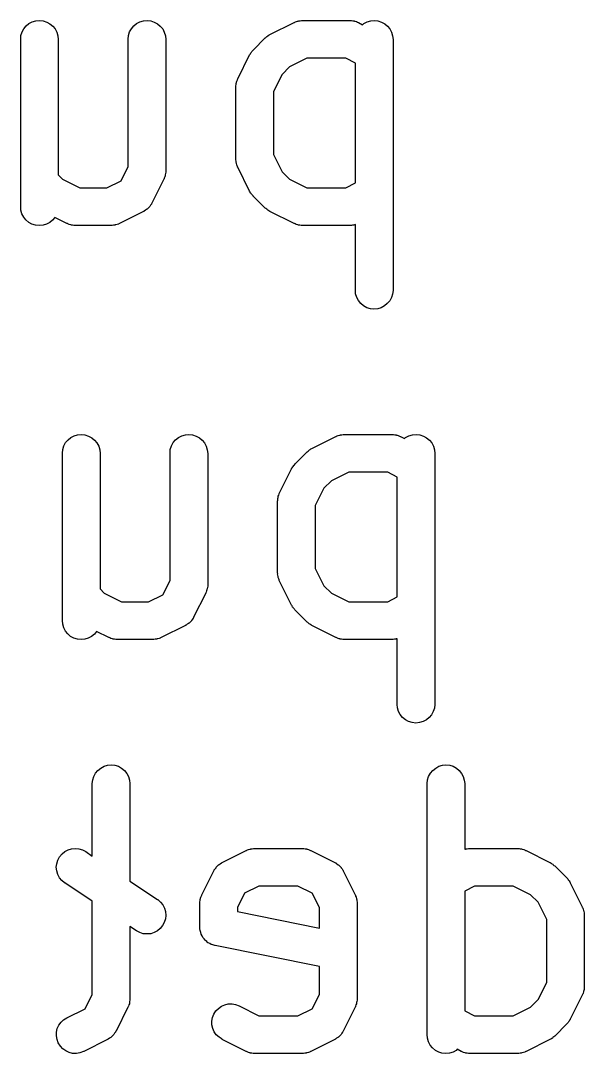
# Model space of a CAD drawing. Extents: x 131.5 to 184.4, y -145.8 to -137.7.
# Drawn here: x 162.725 to 164.97, y -142.167 to -138.051 of the extents above; entities that cross this region are included whole.
import ezdxf

# ---------------------------------------------------------------- set-up
doc = ezdxf.new("R2010")
doc.units = 0
doc.layers.add('BLACK', color=7, linetype='CONTINUOUS')

msp = doc.modelspace()

# ---------------------------------------------------------------- linework, layer by layer
at = {"layer": 'BLACK', "linetype": 'CONTINUOUS'}
for p, q in [((162.731, -138.096), (162.738, -138.083)), ((162.738, -138.083), (162.747, -138.072)), ((162.747, -138.072), (162.758, -138.063)), ((162.758, -138.063), (162.771, -138.056)), ((162.771, -138.056), (162.785, -138.052)), ((162.785, -138.052), (162.8, -138.051)), ((162.8, -138.051), (162.815, -138.052)), ((162.815, -138.052), (162.829, -138.057)), ((162.829, -138.057), (162.841, -138.064)), ((162.841, -138.064), (162.853, -138.073)), ((162.853, -138.073), (162.862, -138.084)), ((162.862, -138.084), (162.869, -138.097)), ((163.159, -138.096), (163.166, -138.083)), ((163.166, -138.083), (163.176, -138.072)), ((163.176, -138.072), (163.187, -138.063)), ((163.187, -138.063), (163.2, -138.056)), ((163.2, -138.056), (163.214, -138.052)), ((163.214, -138.052), (163.229, -138.051)), ((163.229, -138.051), (163.243, -138.052)), ((163.243, -138.052), (163.257, -138.057)), ((163.257, -138.057), (163.27, -138.064)), ((163.27, -138.064), (163.281, -138.073)), ((163.281, -138.073), (163.291, -138.084)), ((163.291, -138.084), (163.297, -138.097)), ((163.718, -138.106), (163.814, -138.059)), ((163.814, -138.059), (163.815, -138.058)), ((163.815, -138.058), (163.817, -138.057)), ((163.817, -138.057), (163.819, -138.056)), ((163.819, -138.056), (163.823, -138.055)), ((163.823, -138.055), (163.828, -138.053)), ((163.828, -138.053), (163.83, -138.053)), ((163.83, -138.053), (163.833, -138.052)), ((163.833, -138.052), (163.838, -138.052)), ((163.838, -138.052), (163.843, -138.051)), ((163.843, -138.051), (163.845, -138.051)), ((163.845, -138.051), (163.847, -138.051)), ((163.847, -138.051), (164.038, -138.051)), ((164.038, -138.051), (164.039, -138.051)), ((164.039, -138.051), (164.041, -138.051)), ((164.041, -138.051), (164.043, -138.051)), ((164.043, -138.051), (164.048, -138.052)), ((164.048, -138.052), (164.053, -138.052)), ((164.053, -138.052), (164.055, -138.053)), ((164.055, -138.053), (164.057, -138.053)), ((164.057, -138.053), (164.062, -138.055)), ((164.062, -138.055), (164.067, -138.057)), ((164.067, -138.057), (164.069, -138.058)), ((164.069, -138.058), (164.071, -138.059)), ((164.071, -138.059), (164.087, -138.067)), ((164.087, -138.067), (164.092, -138.063)), ((164.092, -138.063), (164.105, -138.056)), ((164.105, -138.056), (164.119, -138.052)), ((164.119, -138.052), (164.133, -138.051)), ((164.133, -138.051), (164.148, -138.052)), ((164.148, -138.052), (164.162, -138.057)), ((164.162, -138.057), (164.175, -138.064)), ((164.175, -138.064), (164.186, -138.073)), ((164.186, -138.073), (164.195, -138.084)), ((164.195, -138.084), (164.202, -138.097)), ((162.725, -138.125), (162.726, -138.11)), ((162.725, -138.126), (162.725, -138.125)), ((162.725, -138.792), (162.725, -138.126)), ((162.726, -138.11), (162.731, -138.096)), ((162.869, -138.097), (162.873, -138.111)), ((162.873, -138.111), (162.875, -138.126)), ((162.875, -138.126), (162.875, -138.666)), ((163.153, -138.125), (163.155, -138.11)), ((163.153, -138.126), (163.153, -138.125)), ((163.153, -138.632), (163.153, -138.126)), ((163.155, -138.11), (163.159, -138.096)), ((163.297, -138.097), (163.302, -138.111)), ((163.302, -138.111), (163.303, -138.126)), ((163.303, -138.126), (163.303, -138.65)), ((163.651, -138.168), (163.699, -138.12)), ((163.699, -138.12), (163.7, -138.12)), ((163.7, -138.12), (163.703, -138.117)), ((163.703, -138.117), (163.706, -138.114)), ((163.706, -138.114), (163.709, -138.112)), ((163.709, -138.112), (163.711, -138.11)), ((163.711, -138.11), (163.715, -138.108)), ((163.715, -138.108), (163.718, -138.106)), ((164.202, -138.097), (164.206, -138.111)), ((164.206, -138.111), (164.208, -138.126)), ((164.208, -138.126), (164.208, -139.126)), ((163.644, -138.177), (163.646, -138.174)), ((163.646, -138.174), (163.649, -138.171)), ((163.649, -138.171), (163.651, -138.168)), ((163.59, -138.283), (163.637, -138.187)), ((163.637, -138.187), (163.638, -138.186)), ((163.638, -138.186), (163.64, -138.183)), ((163.64, -138.183), (163.642, -138.179)), ((163.642, -138.179), (163.644, -138.177)), ((163.865, -138.201), (163.796, -138.235)), ((164.02, -138.201), (163.865, -138.201)), ((164.058, -138.22), (164.02, -138.201)), ((163.796, -138.235), (163.766, -138.265)), ((164.058, -138.698), (164.058, -138.22)), ((163.584, -138.296), (163.586, -138.292)), ((163.584, -138.298), (163.584, -138.296)), ((163.586, -138.292), (163.588, -138.287)), ((163.588, -138.287), (163.589, -138.285)), ((163.589, -138.285), (163.59, -138.283)), ((163.766, -138.265), (163.732, -138.334)), ((163.582, -138.311), (163.583, -138.306)), ((163.582, -138.313), (163.582, -138.311)), ((163.582, -138.315), (163.582, -138.313)), ((163.582, -138.316), (163.582, -138.315)), ((163.582, -138.602), (163.582, -138.316)), ((163.583, -138.301), (163.584, -138.298)), ((163.583, -138.306), (163.583, -138.301)), ((163.732, -138.334), (163.732, -138.584)), ((163.732, -138.584), (163.766, -138.653)), ((163.582, -138.604), (163.582, -138.602)), ((163.582, -138.606), (163.582, -138.604)), ((163.583, -138.611), (163.582, -138.606)), ((163.583, -138.616), (163.583, -138.611)), ((163.584, -138.619), (163.583, -138.616)), ((163.584, -138.621), (163.584, -138.619)), ((163.586, -138.626), (163.584, -138.621)), ((163.587, -138.63), (163.586, -138.626)), ((162.875, -138.666), (162.892, -138.683)), ((163.125, -138.689), (163.153, -138.632)), ((163.301, -138.667), (163.3, -138.669)), ((163.302, -138.66), (163.301, -138.665)), ((163.301, -138.665), (163.301, -138.667)), ((163.303, -138.655), (163.302, -138.66)), ((163.303, -138.65), (163.303, -138.651)), ((163.303, -138.651), (163.303, -138.653)), ((163.303, -138.653), (163.303, -138.655)), ((163.588, -138.632), (163.587, -138.63)), ((163.589, -138.635), (163.588, -138.632)), ((163.59, -138.635), (163.589, -138.635)), ((163.637, -138.731), (163.59, -138.635)), ((163.766, -138.653), (163.796, -138.683)), ((162.892, -138.683), (162.96, -138.717)), ((163.068, -138.717), (163.125, -138.689)), ((163.295, -138.683), (163.248, -138.778)), ((163.296, -138.681), (163.295, -138.683)), ((163.297, -138.679), (163.296, -138.681)), ((163.299, -138.674), (163.297, -138.679)), ((163.3, -138.669), (163.299, -138.674)), ((163.796, -138.683), (163.865, -138.717)), ((164.02, -138.717), (164.058, -138.698)), ((162.96, -138.717), (163.068, -138.717)), ((163.639, -138.734), (163.637, -138.731)), ((163.641, -138.738), (163.639, -138.734)), ((163.643, -138.74), (163.641, -138.738)), ((163.645, -138.743), (163.643, -138.74)), ((163.648, -138.746), (163.645, -138.743)), ((163.651, -138.749), (163.648, -138.746)), ((163.651, -138.75), (163.651, -138.749)), ((163.699, -138.798), (163.651, -138.75)), ((163.865, -138.717), (164.02, -138.717)), ((163.242, -138.787), (163.239, -138.792)), ((163.246, -138.782), (163.242, -138.787)), ((163.247, -138.779), (163.246, -138.781)), ((163.246, -138.781), (163.246, -138.782)), ((163.248, -138.778), (163.247, -138.779)), ((162.726, -138.807), (162.725, -138.792)), ((162.73, -138.821), (162.726, -138.807)), ((162.737, -138.834), (162.73, -138.821)), ((163.214, -138.812), (163.119, -138.859)), ((163.215, -138.811), (163.214, -138.812)), ((163.217, -138.81), (163.215, -138.811)), ((163.222, -138.807), (163.217, -138.81)), ((163.226, -138.804), (163.222, -138.807)), ((163.228, -138.803), (163.226, -138.804)), ((163.229, -138.802), (163.228, -138.803)), ((163.233, -138.798), (163.229, -138.802)), ((163.237, -138.794), (163.233, -138.798)), ((163.238, -138.793), (163.237, -138.794)), ((163.239, -138.792), (163.238, -138.793)), ((163.702, -138.8), (163.699, -138.798)), ((163.705, -138.803), (163.702, -138.8)), ((163.708, -138.805), (163.705, -138.803)), ((163.71, -138.807), (163.708, -138.805)), ((163.714, -138.809), (163.71, -138.807)), ((163.717, -138.811), (163.714, -138.809)), ((163.718, -138.812), (163.717, -138.811)), ((163.814, -138.859), (163.718, -138.812)), ((162.746, -138.845), (162.737, -138.834)), ((162.758, -138.855), (162.746, -138.845)), ((162.77, -138.862), (162.758, -138.855)), ((162.784, -138.866), (162.77, -138.862)), ((162.799, -138.867), (162.784, -138.866)), ((162.814, -138.866), (162.799, -138.867)), ((162.828, -138.862), (162.814, -138.866)), ((162.841, -138.855), (162.828, -138.862)), ((162.852, -138.846), (162.841, -138.855)), ((162.861, -138.835), (162.852, -138.846)), ((162.909, -138.859), (162.861, -138.835)), ((162.911, -138.86), (162.909, -138.859)), ((162.913, -138.861), (162.911, -138.86)), ((162.918, -138.863), (162.913, -138.861)), ((162.923, -138.865), (162.918, -138.863)), ((162.925, -138.865), (162.923, -138.865)), ((162.927, -138.866), (162.925, -138.865)), ((162.932, -138.866), (162.927, -138.866)), ((162.937, -138.867), (162.932, -138.866)), ((162.939, -138.867), (162.937, -138.867)), ((162.941, -138.867), (162.939, -138.867)), ((162.942, -138.867), (162.941, -138.867)), ((163.085, -138.867), (162.942, -138.867)), ((163.087, -138.867), (163.085, -138.867)), ((163.09, -138.867), (163.087, -138.867)), ((163.095, -138.866), (163.09, -138.867)), ((163.1, -138.866), (163.095, -138.866)), ((163.102, -138.865), (163.1, -138.866)), ((163.104, -138.865), (163.102, -138.865)), ((163.109, -138.863), (163.104, -138.865)), ((163.114, -138.862), (163.109, -138.863)), ((163.116, -138.861), (163.114, -138.862)), ((163.118, -138.86), (163.116, -138.861)), ((163.119, -138.859), (163.118, -138.86)), ((163.816, -138.86), (163.814, -138.859)), ((163.818, -138.861), (163.816, -138.86)), ((163.822, -138.863), (163.818, -138.861)), ((163.827, -138.865), (163.822, -138.863)), ((163.829, -138.865), (163.827, -138.865)), ((163.832, -138.866), (163.829, -138.865)), ((163.837, -138.866), (163.832, -138.866)), ((163.842, -138.867), (163.837, -138.866)), ((163.844, -138.867), (163.842, -138.867)), ((163.846, -138.867), (163.844, -138.867)), ((163.847, -138.867), (163.846, -138.867)), ((164.038, -138.867), (163.847, -138.867)), ((164.04, -138.867), (164.038, -138.867)), ((164.042, -138.867), (164.04, -138.867)), ((164.047, -138.866), (164.042, -138.867)), ((164.052, -138.866), (164.047, -138.866)), ((164.054, -138.865), (164.052, -138.866)), ((164.056, -138.865), (164.054, -138.865)), ((164.058, -138.864), (164.056, -138.865)), ((164.058, -139.126), (164.058, -138.864)), ((164.059, -139.14), (164.058, -139.126)), ((164.064, -139.154), (164.059, -139.14)), ((164.07, -139.167), (164.064, -139.154)), ((164.202, -139.155), (164.195, -139.168)), ((164.206, -139.141), (164.202, -139.155)), ((164.208, -139.127), (164.206, -139.141)), ((164.208, -139.126), (164.208, -139.127)), ((164.08, -139.179), (164.07, -139.167)), ((164.091, -139.188), (164.08, -139.179)), ((164.104, -139.195), (164.091, -139.188)), ((164.118, -139.199), (164.104, -139.195)), ((164.132, -139.201), (164.118, -139.199)), ((164.147, -139.199), (164.132, -139.201)), ((164.161, -139.195), (164.147, -139.199)), ((164.174, -139.188), (164.161, -139.195)), ((164.185, -139.179), (164.174, -139.188)), ((164.195, -139.168), (164.185, -139.179)), ((162.897, -139.746), (162.904, -139.733)), ((162.904, -139.733), (162.914, -139.722)), ((162.914, -139.722), (162.925, -139.713)), ((162.925, -139.713), (162.938, -139.706)), ((162.938, -139.706), (162.952, -139.702)), ((162.952, -139.702), (162.967, -139.701)), ((162.967, -139.701), (162.981, -139.702)), ((162.981, -139.702), (162.995, -139.707)), ((162.995, -139.707), (163.008, -139.714)), ((163.008, -139.714), (163.019, -139.723)), ((163.019, -139.723), (163.029, -139.734)), ((163.029, -139.734), (163.036, -139.747)), ((163.326, -139.746), (163.333, -139.733)), ((163.333, -139.733), (163.342, -139.722)), ((163.342, -139.722), (163.354, -139.713)), ((163.354, -139.713), (163.367, -139.706)), ((163.367, -139.706), (163.381, -139.702)), ((163.381, -139.702), (163.395, -139.701)), ((163.395, -139.701), (163.41, -139.702)), ((163.41, -139.702), (163.424, -139.707)), ((163.424, -139.707), (163.437, -139.714)), ((163.437, -139.714), (163.448, -139.723)), ((163.448, -139.723), (163.457, -139.734)), ((163.457, -139.734), (163.464, -139.747)), ((163.885, -139.756), (163.98, -139.709)), ((163.98, -139.709), (163.981, -139.708)), ((163.981, -139.708), (163.983, -139.707)), ((163.983, -139.707), (163.985, -139.706)), ((163.985, -139.706), (163.99, -139.705)), ((163.99, -139.705), (163.995, -139.703)), ((163.995, -139.703), (163.997, -139.703)), ((163.997, -139.703), (163.999, -139.702)), ((163.999, -139.702), (164.004, -139.702)), ((164.004, -139.702), (164.009, -139.701)), ((164.009, -139.701), (164.012, -139.701)), ((164.012, -139.701), (164.014, -139.701)), ((164.014, -139.701), (164.204, -139.701)), ((164.204, -139.701), (164.205, -139.701)), ((164.205, -139.701), (164.208, -139.701)), ((164.208, -139.701), (164.21, -139.701)), ((164.21, -139.701), (164.215, -139.702)), ((164.215, -139.702), (164.22, -139.702)), ((164.22, -139.702), (164.222, -139.703)), ((164.222, -139.703), (164.224, -139.703)), ((164.224, -139.703), (164.229, -139.705)), ((164.229, -139.705), (164.234, -139.707)), ((164.234, -139.707), (164.236, -139.708)), ((164.236, -139.708), (164.238, -139.709)), ((164.238, -139.709), (164.254, -139.717)), ((164.254, -139.717), (164.258, -139.713)), ((164.258, -139.713), (164.271, -139.706)), ((164.271, -139.706), (164.285, -139.702)), ((164.285, -139.702), (164.3, -139.701)), ((164.3, -139.701), (164.315, -139.702)), ((164.315, -139.702), (164.329, -139.707)), ((164.329, -139.707), (164.341, -139.714)), ((164.341, -139.714), (164.353, -139.723)), ((164.353, -139.723), (164.362, -139.734)), ((164.362, -139.734), (164.369, -139.747)), ((162.891, -139.775), (162.893, -139.76)), ((162.891, -139.776), (162.891, -139.775)), ((162.891, -140.442), (162.891, -139.776)), ((162.893, -139.76), (162.897, -139.746)), ((163.036, -139.747), (163.04, -139.761)), ((163.04, -139.761), (163.041, -139.776)), ((163.041, -139.776), (163.041, -140.316)), ((163.32, -139.775), (163.321, -139.76)), ((163.32, -139.776), (163.32, -139.775)), ((163.32, -140.282), (163.32, -139.776)), ((163.321, -139.76), (163.326, -139.746)), ((163.464, -139.747), (163.468, -139.761)), ((163.468, -139.761), (163.47, -139.776)), ((163.47, -139.776), (163.47, -140.3)), ((163.818, -139.818), (163.866, -139.77)), ((163.866, -139.77), (163.87, -139.767)), ((163.866, -139.77), (163.866, -139.77)), ((163.87, -139.767), (163.873, -139.764)), ((163.873, -139.764), (163.875, -139.762)), ((163.875, -139.762), (163.878, -139.76)), ((163.878, -139.76), (163.881, -139.758)), ((163.881, -139.758), (163.885, -139.756)), ((164.369, -139.747), (164.373, -139.761)), ((164.373, -139.761), (164.375, -139.776)), ((164.375, -139.776), (164.375, -140.776)), ((163.815, -139.821), (163.818, -139.818)), ((163.756, -139.933), (163.804, -139.837)), ((163.804, -139.836), (163.807, -139.833)), ((163.804, -139.837), (163.804, -139.836)), ((163.807, -139.833), (163.809, -139.829)), ((163.809, -139.829), (163.811, -139.827)), ((163.811, -139.827), (163.812, -139.824)), ((163.812, -139.824), (163.815, -139.821)), ((164.032, -139.851), (163.963, -139.885)), ((164.187, -139.851), (164.032, -139.851)), ((164.225, -139.87), (164.187, -139.851)), ((163.963, -139.885), (163.933, -139.915)), ((164.225, -140.348), (164.225, -139.87)), ((163.751, -139.946), (163.753, -139.942)), ((163.753, -139.942), (163.754, -139.937)), ((163.754, -139.937), (163.755, -139.935)), ((163.755, -139.935), (163.756, -139.933)), ((163.933, -139.915), (163.898, -139.984)), ((163.748, -139.965), (163.749, -139.963)), ((163.748, -139.966), (163.748, -139.965)), ((163.748, -140.252), (163.748, -139.966)), ((163.749, -139.956), (163.75, -139.951)), ((163.749, -139.961), (163.749, -139.956)), ((163.749, -139.963), (163.749, -139.961)), ((163.75, -139.951), (163.751, -139.948)), ((163.751, -139.948), (163.751, -139.946)), ((163.898, -139.984), (163.898, -140.234)), ((163.749, -140.254), (163.748, -140.252)), ((163.748, -140.256), (163.749, -140.254)), ((163.749, -140.261), (163.748, -140.256)), ((163.75, -140.266), (163.749, -140.261)), ((163.75, -140.269), (163.75, -140.266)), ((163.751, -140.271), (163.75, -140.269)), ((163.753, -140.276), (163.751, -140.271)), ((163.898, -140.234), (163.933, -140.303)), ((163.291, -140.339), (163.32, -140.282)), ((163.469, -140.31), (163.468, -140.315)), ((163.47, -140.305), (163.469, -140.31)), ((163.47, -140.3), (163.47, -140.301)), ((163.47, -140.301), (163.47, -140.303)), ((163.47, -140.303), (163.47, -140.305)), ((163.754, -140.28), (163.753, -140.276)), ((163.755, -140.282), (163.754, -140.28)), ((163.756, -140.285), (163.755, -140.282)), ((163.804, -140.381), (163.756, -140.285)), ((163.756, -140.285), (163.756, -140.285)), ((163.933, -140.303), (163.963, -140.333)), ((163.041, -140.316), (163.058, -140.333)), ((163.058, -140.333), (163.127, -140.367)), ((163.234, -140.367), (163.291, -140.339)), ((163.462, -140.333), (163.414, -140.428)), ((163.463, -140.331), (163.462, -140.333)), ((163.464, -140.329), (163.463, -140.331)), ((163.465, -140.324), (163.464, -140.329)), ((163.467, -140.319), (163.465, -140.324)), ((163.468, -140.315), (163.467, -140.317)), ((163.467, -140.317), (163.467, -140.319)), ((163.963, -140.333), (164.032, -140.367)), ((164.187, -140.367), (164.225, -140.348)), ((163.127, -140.367), (163.234, -140.367)), ((163.806, -140.384), (163.804, -140.381)), ((163.808, -140.388), (163.806, -140.384)), ((163.81, -140.39), (163.808, -140.388)), ((163.812, -140.393), (163.81, -140.39)), ((163.815, -140.396), (163.812, -140.393)), ((163.817, -140.399), (163.815, -140.396)), ((164.032, -140.367), (164.187, -140.367)), ((163.409, -140.437), (163.406, -140.442)), ((163.412, -140.432), (163.409, -140.437)), ((163.413, -140.431), (163.412, -140.432)), ((163.414, -140.429), (163.413, -140.431)), ((163.414, -140.428), (163.414, -140.429)), ((163.818, -140.4), (163.817, -140.399)), ((163.866, -140.448), (163.818, -140.4)), ((162.893, -140.457), (162.891, -140.442)), ((162.897, -140.471), (162.893, -140.457)), ((162.904, -140.484), (162.897, -140.471)), ((163.381, -140.462), (163.285, -140.509)), ((163.382, -140.461), (163.381, -140.462)), ((163.384, -140.46), (163.382, -140.461)), ((163.388, -140.457), (163.384, -140.46)), ((163.393, -140.454), (163.388, -140.457)), ((163.394, -140.453), (163.393, -140.454)), ((163.396, -140.452), (163.394, -140.453)), ((163.4, -140.448), (163.396, -140.452)), ((163.404, -140.444), (163.4, -140.448)), ((163.405, -140.443), (163.404, -140.444)), ((163.406, -140.442), (163.405, -140.443)), ((163.869, -140.45), (163.866, -140.448)), ((163.872, -140.453), (163.869, -140.45)), ((163.874, -140.455), (163.872, -140.453)), ((163.877, -140.457), (163.874, -140.455)), ((163.881, -140.459), (163.877, -140.457)), ((163.884, -140.461), (163.881, -140.459)), ((163.885, -140.462), (163.884, -140.461)), ((163.98, -140.509), (163.885, -140.462)), ((162.913, -140.495), (162.904, -140.484)), ((162.924, -140.505), (162.913, -140.495)), ((162.937, -140.512), (162.924, -140.505)), ((162.951, -140.516), (162.937, -140.512)), ((162.966, -140.517), (162.951, -140.516)), ((162.98, -140.516), (162.966, -140.517)), ((162.994, -140.512), (162.98, -140.516)), ((163.007, -140.505), (162.994, -140.512)), ((163.019, -140.496), (163.007, -140.505)), ((163.027, -140.485), (163.019, -140.496)), ((163.076, -140.509), (163.027, -140.485)), ((163.078, -140.51), (163.076, -140.509)), ((163.08, -140.511), (163.078, -140.51)), ((163.084, -140.513), (163.08, -140.511)), ((163.089, -140.515), (163.084, -140.513)), ((163.091, -140.515), (163.089, -140.515)), ((163.093, -140.516), (163.091, -140.515)), ((163.099, -140.516), (163.093, -140.516)), ((163.104, -140.517), (163.099, -140.516)), ((163.106, -140.517), (163.104, -140.517)), ((163.108, -140.517), (163.106, -140.517)), ((163.109, -140.517), (163.108, -140.517)), ((163.252, -140.517), (163.109, -140.517)), ((163.254, -140.517), (163.252, -140.517)), ((163.256, -140.517), (163.254, -140.517)), ((163.261, -140.516), (163.256, -140.517)), ((163.266, -140.516), (163.261, -140.516)), ((163.269, -140.515), (163.266, -140.516)), ((163.271, -140.515), (163.269, -140.515)), ((163.276, -140.513), (163.271, -140.515)), ((163.28, -140.512), (163.276, -140.513)), ((163.282, -140.511), (163.28, -140.512)), ((163.285, -140.51), (163.282, -140.511)), ((163.285, -140.509), (163.285, -140.51)), ((163.982, -140.51), (163.98, -140.509)), ((163.984, -140.511), (163.982, -140.51)), ((163.989, -140.513), (163.984, -140.511)), ((163.994, -140.515), (163.989, -140.513)), ((163.996, -140.515), (163.994, -140.515)), ((163.998, -140.516), (163.996, -140.515)), ((164.003, -140.516), (163.998, -140.516)), ((164.008, -140.517), (164.003, -140.516)), ((164.011, -140.517), (164.008, -140.517)), ((164.013, -140.517), (164.011, -140.517)), ((164.014, -140.517), (164.013, -140.517)), ((164.204, -140.517), (164.014, -140.517)), ((164.206, -140.517), (164.204, -140.517)), ((164.209, -140.517), (164.206, -140.517)), ((164.214, -140.516), (164.209, -140.517)), ((164.219, -140.516), (164.214, -140.516)), ((164.221, -140.515), (164.219, -140.516)), ((164.223, -140.515), (164.221, -140.515)), ((164.225, -140.514), (164.223, -140.515)), ((164.225, -140.776), (164.225, -140.514)), ((164.226, -140.79), (164.225, -140.776)), ((164.23, -140.804), (164.226, -140.79)), ((164.237, -140.817), (164.23, -140.804)), ((164.368, -140.805), (164.361, -140.818)), ((164.373, -140.791), (164.368, -140.805)), ((164.375, -140.777), (164.373, -140.791)), ((164.375, -140.776), (164.375, -140.777)), ((164.246, -140.829), (164.237, -140.817)), ((164.258, -140.838), (164.246, -140.829)), ((164.27, -140.845), (164.258, -140.838)), ((164.284, -140.849), (164.27, -140.845)), ((164.299, -140.851), (164.284, -140.849)), ((164.314, -140.849), (164.299, -140.851)), ((164.328, -140.845), (164.314, -140.849)), ((164.341, -140.838), (164.328, -140.845)), ((164.352, -140.829), (164.341, -140.838)), ((164.361, -140.818), (164.352, -140.829)), ((163.016, -141.063), (163.023, -141.05)), ((163.023, -141.05), (163.033, -141.039)), ((163.033, -141.039), (163.044, -141.03)), ((163.044, -141.03), (163.057, -141.023)), ((163.057, -141.023), (163.071, -141.019)), ((163.071, -141.019), (163.086, -141.017)), ((163.086, -141.017), (163.1, -141.019)), ((163.1, -141.019), (163.114, -141.023)), ((163.114, -141.023), (163.127, -141.03)), ((163.127, -141.03), (163.138, -141.04)), ((163.138, -141.04), (163.148, -141.051)), ((163.148, -141.051), (163.155, -141.064)), ((164.35, -141.063), (164.357, -141.05)), ((164.357, -141.05), (164.366, -141.039)), ((164.366, -141.039), (164.378, -141.03)), ((164.378, -141.03), (164.39, -141.023)), ((164.39, -141.023), (164.405, -141.019)), ((164.405, -141.019), (164.419, -141.017)), ((164.419, -141.017), (164.434, -141.019)), ((164.434, -141.019), (164.448, -141.023)), ((164.448, -141.023), (164.461, -141.03)), ((164.461, -141.03), (164.472, -141.04)), ((164.472, -141.04), (164.481, -141.051)), ((164.481, -141.051), (164.488, -141.064)), ((163.01, -141.091), (163.012, -141.077)), ((163.01, -141.092), (163.01, -141.091)), ((163.01, -141.381), (163.01, -141.092)), ((163.012, -141.077), (163.016, -141.063)), ((163.155, -141.064), (163.159, -141.078)), ((163.159, -141.078), (163.16, -141.092)), ((163.16, -141.092), (163.16, -141.481)), ((164.344, -141.091), (164.345, -141.077)), ((164.344, -141.092), (164.344, -141.091)), ((164.344, -142.092), (164.344, -141.092)), ((164.345, -141.077), (164.35, -141.063)), ((164.488, -141.064), (164.492, -141.078)), ((164.492, -141.078), (164.494, -141.092)), ((164.494, -141.092), (164.494, -141.354)), ((162.873, -141.397), (162.88, -141.384)), ((162.88, -141.384), (162.89, -141.372)), ((162.89, -141.372), (162.901, -141.363)), ((162.901, -141.363), (162.914, -141.356)), ((162.914, -141.356), (162.928, -141.352)), ((162.928, -141.352), (162.942, -141.351)), ((162.942, -141.351), (162.957, -141.352)), ((162.957, -141.352), (162.971, -141.356)), ((162.971, -141.356), (162.984, -141.363)), ((162.984, -141.363), (163.01, -141.381)), ((163.528, -141.406), (163.623, -141.359)), ((163.623, -141.359), (163.624, -141.358)), ((163.624, -141.358), (163.626, -141.357)), ((163.626, -141.357), (163.628, -141.356)), ((163.628, -141.356), (163.633, -141.355)), ((163.633, -141.355), (163.638, -141.353)), ((163.638, -141.353), (163.64, -141.353)), ((163.64, -141.353), (163.642, -141.352)), ((163.642, -141.352), (163.647, -141.352)), ((163.647, -141.352), (163.652, -141.351)), ((163.652, -141.351), (163.654, -141.351)), ((163.654, -141.351), (163.657, -141.351)), ((163.657, -141.351), (163.847, -141.351)), ((163.847, -141.351), (163.848, -141.351)), ((163.848, -141.351), (163.85, -141.351)), ((163.85, -141.351), (163.853, -141.351)), ((163.853, -141.351), (163.858, -141.352)), ((163.858, -141.352), (163.863, -141.352)), ((163.863, -141.352), (163.865, -141.353)), ((163.865, -141.353), (163.867, -141.353)), ((163.867, -141.353), (163.872, -141.355)), ((163.872, -141.355), (163.877, -141.357)), ((163.877, -141.357), (163.879, -141.358)), ((163.879, -141.358), (163.881, -141.359)), ((163.881, -141.359), (163.976, -141.406)), ((164.494, -141.354), (164.495, -141.353)), ((164.495, -141.353), (164.497, -141.353)), ((164.497, -141.353), (164.499, -141.352)), ((164.499, -141.352), (164.504, -141.352)), ((164.504, -141.352), (164.509, -141.351)), ((164.509, -141.351), (164.512, -141.351)), ((164.512, -141.351), (164.514, -141.351)), ((164.514, -141.351), (164.704, -141.351)), ((164.704, -141.351), (164.705, -141.351)), ((164.705, -141.351), (164.708, -141.351)), ((164.708, -141.351), (164.71, -141.351)), ((164.71, -141.351), (164.715, -141.352)), ((164.715, -141.352), (164.72, -141.352)), ((164.72, -141.352), (164.722, -141.353)), ((164.722, -141.353), (164.724, -141.353)), ((164.724, -141.353), (164.729, -141.355)), ((164.729, -141.355), (164.734, -141.357)), ((164.734, -141.357), (164.736, -141.358)), ((164.736, -141.358), (164.738, -141.359)), ((164.738, -141.359), (164.833, -141.406)), ((162.867, -141.425), (162.869, -141.411)), ((162.869, -141.44), (162.867, -141.425)), ((162.869, -141.411), (162.873, -141.397)), ((163.503, -141.427), (163.504, -141.425)), ((163.504, -141.425), (163.505, -141.424)), ((163.505, -141.424), (163.509, -141.42)), ((163.509, -141.42), (163.513, -141.416)), ((163.513, -141.416), (163.514, -141.415)), ((163.514, -141.415), (163.515, -141.414)), ((163.515, -141.414), (163.52, -141.411)), ((163.52, -141.411), (163.525, -141.408)), ((163.525, -141.408), (163.527, -141.407)), ((163.527, -141.407), (163.528, -141.406)), ((163.976, -141.406), (163.977, -141.407)), ((163.977, -141.407), (163.978, -141.408)), ((163.978, -141.408), (163.98, -141.408)), ((163.98, -141.408), (163.984, -141.412)), ((163.984, -141.412), (163.989, -141.415)), ((163.989, -141.415), (163.99, -141.416)), ((163.99, -141.416), (163.992, -141.417)), ((163.992, -141.417), (163.996, -141.421)), ((163.996, -141.421), (164, -141.425)), ((164, -141.425), (164.001, -141.426)), ((164.833, -141.406), (164.834, -141.407)), ((164.834, -141.407), (164.838, -141.409)), ((164.838, -141.409), (164.841, -141.411)), ((164.841, -141.411), (164.844, -141.413)), ((164.844, -141.413), (164.846, -141.415)), ((164.846, -141.415), (164.849, -141.418)), ((164.849, -141.418), (164.853, -141.42)), ((164.853, -141.42), (164.9, -141.468)), ((162.873, -141.454), (162.869, -141.44)), ((162.88, -141.467), (162.873, -141.454)), ((163.447, -141.535), (163.494, -141.44)), ((163.494, -141.44), (163.495, -141.439)), ((163.495, -141.439), (163.496, -141.437)), ((163.496, -141.436), (163.5, -141.431)), ((163.496, -141.437), (163.496, -141.436)), ((163.5, -141.431), (163.503, -141.427)), ((164.001, -141.426), (164.002, -141.427)), ((164.002, -141.427), (164.005, -141.432)), ((164.005, -141.432), (164.008, -141.437)), ((164.008, -141.437), (164.009, -141.438)), ((164.009, -141.438), (164.009, -141.44)), ((164.009, -141.44), (164.057, -141.535)), ((162.889, -141.478), (162.88, -141.467)), ((162.9, -141.488), (162.889, -141.478)), ((162.901, -141.488), (162.9, -141.488)), ((163.01, -141.561), (162.901, -141.488)), ((163.16, -141.481), (163.27, -141.554)), ((163.674, -141.501), (163.617, -141.529)), ((163.829, -141.501), (163.674, -141.501)), ((163.886, -141.529), (163.829, -141.501)), ((164.532, -141.501), (164.494, -141.52)), ((164.687, -141.501), (164.532, -141.501)), ((164.755, -141.535), (164.687, -141.501)), ((164.9, -141.468), (164.901, -141.469)), ((164.901, -141.469), (164.904, -141.472)), ((164.904, -141.472), (164.906, -141.475)), ((164.906, -141.475), (164.908, -141.478)), ((164.908, -141.478), (164.91, -141.48)), ((164.91, -141.48), (164.912, -141.484)), ((164.912, -141.484), (164.914, -141.487)), ((164.914, -141.487), (164.962, -141.583)), ((163.441, -141.549), (163.443, -141.544)), ((163.441, -141.551), (163.441, -141.549)), ((163.443, -141.544), (163.445, -141.539)), ((163.445, -141.539), (163.446, -141.537)), ((163.446, -141.537), (163.447, -141.535)), ((163.617, -141.529), (163.589, -141.586)), ((163.915, -141.586), (163.886, -141.529)), ((164.057, -141.535), (164.058, -141.536)), ((164.058, -141.536), (164.058, -141.538)), ((164.058, -141.538), (164.059, -141.54)), ((164.059, -141.54), (164.061, -141.545)), ((164.061, -141.545), (164.063, -141.55)), ((164.494, -141.52), (164.494, -141.998)), ((164.786, -141.565), (164.755, -141.535)), ((163.01, -141.932), (163.01, -141.561)), ((163.27, -141.554), (163.271, -141.554)), ((163.271, -141.554), (163.282, -141.564)), ((163.282, -141.564), (163.291, -141.575)), ((163.291, -141.575), (163.298, -141.588)), ((163.298, -141.588), (163.302, -141.602)), ((163.439, -141.563), (163.44, -141.558)), ((163.439, -141.565), (163.439, -141.563)), ((163.439, -141.568), (163.439, -141.565)), ((163.439, -141.569), (163.439, -141.568)), ((163.439, -141.664), (163.439, -141.569)), ((163.44, -141.553), (163.441, -141.551)), ((163.44, -141.558), (163.44, -141.553)), ((163.589, -141.586), (163.589, -141.602)), ((163.915, -141.668), (163.915, -141.586)), ((164.063, -141.55), (164.063, -141.552)), ((164.063, -141.552), (164.064, -141.554)), ((164.064, -141.554), (164.064, -141.559)), ((164.064, -141.559), (164.065, -141.564)), ((164.065, -141.564), (164.065, -141.566)), ((164.065, -141.566), (164.065, -141.569)), ((164.065, -141.569), (164.065, -141.95)), ((164.82, -141.634), (164.786, -141.565)), ((164.962, -141.583), (164.962, -141.584)), ((164.962, -141.584), (164.963, -141.586)), ((164.963, -141.586), (164.964, -141.588)), ((164.964, -141.588), (164.966, -141.593)), ((163.302, -141.631), (163.297, -141.645)), ((163.302, -141.602), (163.303, -141.617)), ((163.303, -141.617), (163.302, -141.631)), ((163.589, -141.602), (163.915, -141.668)), ((164.966, -141.593), (164.967, -141.597)), ((164.967, -141.597), (164.968, -141.6)), ((164.968, -141.6), (164.968, -141.602)), ((164.968, -141.602), (164.969, -141.607)), ((164.969, -141.607), (164.97, -141.612)), ((164.97, -141.612), (164.97, -141.614)), ((164.97, -141.614), (164.97, -141.616)), ((164.97, -141.616), (164.97, -141.902)), ((163.186, -141.679), (163.16, -141.661)), ((163.16, -141.661), (163.16, -141.95)), ((163.281, -141.669), (163.27, -141.679)), ((163.29, -141.658), (163.281, -141.669)), ((163.297, -141.645), (163.29, -141.658)), ((163.439, -141.671), (163.439, -141.664)), ((163.44, -141.678), (163.439, -141.671)), ((164.82, -141.884), (164.82, -141.634)), ((163.199, -141.685), (163.186, -141.679)), ((163.213, -141.69), (163.199, -141.685)), ((163.228, -141.691), (163.213, -141.69)), ((163.243, -141.69), (163.228, -141.691)), ((163.257, -141.686), (163.243, -141.69)), ((163.27, -141.679), (163.257, -141.686)), ((163.442, -141.685), (163.44, -141.678)), ((163.44, -141.678), (163.44, -141.678)), ((163.44, -141.678), (163.44, -141.678)), ((163.444, -141.692), (163.442, -141.685)), ((163.448, -141.699), (163.444, -141.692)), ((163.444, -141.692), (163.444, -141.692)), ((163.444, -141.692), (163.444, -141.692)), ((163.451, -141.705), (163.448, -141.699)), ((163.456, -141.711), (163.451, -141.705)), ((163.451, -141.705), (163.451, -141.705)), ((163.451, -141.705), (163.451, -141.705)), ((163.46, -141.716), (163.456, -141.711)), ((163.461, -141.717), (163.46, -141.716)), ((163.46, -141.716), (163.46, -141.716)), ((163.466, -141.721), (163.461, -141.717)), ((163.471, -141.726), (163.466, -141.721)), ((163.472, -141.726), (163.471, -141.726)), ((163.478, -141.729), (163.472, -141.726)), ((163.472, -141.726), (163.472, -141.726)), ((163.484, -141.733), (163.478, -141.729)), ((163.485, -141.733), (163.484, -141.733)), ((163.484, -141.733), (163.484, -141.733)), ((163.491, -141.735), (163.485, -141.733)), ((163.498, -141.737), (163.491, -141.735)), ((163.499, -141.737), (163.498, -141.737)), ((163.915, -141.821), (163.499, -141.737)), ((163.499, -141.737), (163.499, -141.737)), ((163.499, -141.737), (163.499, -141.737)), ((163.499, -141.737), (163.499, -141.737)), ((163.915, -141.932), (163.915, -141.821)), ((164.786, -141.953), (164.82, -141.884)), ((164.968, -141.917), (164.967, -141.92)), ((164.969, -141.912), (164.968, -141.917)), ((164.97, -141.907), (164.969, -141.912)), ((164.97, -141.902), (164.97, -141.903)), ((164.97, -141.903), (164.97, -141.905)), ((164.97, -141.905), (164.97, -141.907)), ((162.982, -141.989), (163.01, -141.932)), ((163.16, -141.955), (163.159, -141.96)), ((163.159, -141.96), (163.159, -141.965)), ((163.16, -141.95), (163.16, -141.951)), ((163.16, -141.951), (163.16, -141.953)), ((163.16, -141.953), (163.16, -141.955)), ((163.886, -141.989), (163.915, -141.932)), ((164.064, -141.96), (164.063, -141.965)), ((164.065, -141.955), (164.064, -141.96)), ((164.065, -141.95), (164.065, -141.951)), ((164.065, -141.951), (164.065, -141.953)), ((164.065, -141.953), (164.065, -141.955)), ((164.755, -141.983), (164.786, -141.953)), ((164.962, -141.935), (164.914, -142.031)), ((164.963, -141.933), (164.962, -141.935)), ((164.964, -141.931), (164.963, -141.933)), ((164.965, -141.927), (164.964, -141.931)), ((164.967, -141.922), (164.965, -141.927)), ((164.967, -141.92), (164.967, -141.922)), ((162.909, -142.025), (162.982, -141.989)), ((163.152, -141.983), (163.105, -142.078)), ((163.153, -141.981), (163.152, -141.983)), ((163.154, -141.979), (163.153, -141.981)), ((163.156, -141.974), (163.154, -141.979)), ((163.158, -141.969), (163.156, -141.974)), ((163.159, -141.965), (163.158, -141.967)), ((163.158, -141.967), (163.158, -141.969)), ((163.495, -142.011), (163.502, -141.998)), ((163.502, -141.998), (163.513, -141.988)), ((163.513, -141.988), (163.525, -141.979)), ((163.525, -141.979), (163.538, -141.974)), ((163.538, -141.974), (163.552, -141.97)), ((163.552, -141.97), (163.567, -141.97)), ((163.567, -141.97), (163.581, -141.972)), ((163.581, -141.972), (163.595, -141.978)), ((163.595, -141.978), (163.674, -142.017)), ((163.829, -142.017), (163.886, -141.989)), ((164.057, -141.983), (164.009, -142.078)), ((164.058, -141.981), (164.057, -141.983)), ((164.059, -141.979), (164.058, -141.981)), ((164.06, -141.974), (164.059, -141.979)), ((164.062, -141.969), (164.06, -141.974)), ((164.063, -141.967), (164.062, -141.969)), ((164.063, -141.965), (164.063, -141.967)), ((164.494, -141.998), (164.532, -142.017)), ((164.687, -142.017), (164.755, -141.983)), ((162.877, -142.055), (162.886, -142.043)), ((162.886, -142.043), (162.896, -142.033)), ((162.896, -142.033), (162.909, -142.025)), ((163.487, -142.039), (163.489, -142.024)), ((163.487, -142.053), (163.487, -142.039)), ((163.489, -142.024), (163.495, -142.011)), ((163.674, -142.017), (163.829, -142.017)), ((164.532, -142.017), (164.687, -142.017)), ((164.907, -142.041), (164.906, -142.044)), ((164.909, -142.039), (164.907, -142.041)), ((164.911, -142.035), (164.909, -142.039)), ((164.914, -142.032), (164.911, -142.035)), ((164.914, -142.031), (164.914, -142.032)), ((162.868, -142.083), (162.871, -142.068)), ((162.868, -142.097), (162.868, -142.083)), ((162.871, -142.068), (162.877, -142.055)), ((163.103, -142.082), (163.099, -142.087)), ((163.104, -142.079), (163.103, -142.081)), ((163.103, -142.081), (163.103, -142.082)), ((163.105, -142.078), (163.104, -142.079)), ((163.49, -142.068), (163.487, -142.053)), ((163.496, -142.081), (163.49, -142.068)), ((163.504, -142.093), (163.496, -142.081)), ((164.007, -142.082), (164.004, -142.087)), ((164.008, -142.081), (164.007, -142.082)), ((164.009, -142.079), (164.008, -142.081)), ((164.009, -142.078), (164.009, -142.079)), ((164.9, -142.05), (164.853, -142.098)), ((164.903, -142.047), (164.9, -142.05)), ((164.906, -142.044), (164.903, -142.047)), ((162.87, -142.112), (162.868, -142.097)), ((162.875, -142.125), (162.87, -142.112)), ((162.883, -142.138), (162.875, -142.125)), ((163.071, -142.112), (162.976, -142.159)), ((163.073, -142.111), (163.071, -142.112)), ((163.074, -142.11), (163.073, -142.111)), ((163.079, -142.107), (163.074, -142.11)), ((163.084, -142.104), (163.079, -142.107)), ((163.085, -142.103), (163.084, -142.104)), ((163.086, -142.102), (163.085, -142.103)), ((163.09, -142.098), (163.086, -142.102)), ((163.094, -142.094), (163.09, -142.098)), ((163.095, -142.093), (163.094, -142.094)), ((163.096, -142.092), (163.095, -142.093)), ((163.099, -142.087), (163.096, -142.092)), ((163.515, -142.103), (163.504, -142.093)), ((163.527, -142.111), (163.515, -142.103)), ((163.528, -142.112), (163.527, -142.111)), ((163.623, -142.159), (163.528, -142.112)), ((163.976, -142.112), (163.881, -142.159)), ((163.977, -142.111), (163.976, -142.112)), ((163.979, -142.11), (163.977, -142.111)), ((163.983, -142.107), (163.979, -142.11)), ((163.988, -142.104), (163.983, -142.107)), ((163.989, -142.103), (163.988, -142.104)), ((163.991, -142.102), (163.989, -142.103)), ((163.995, -142.098), (163.991, -142.102)), ((163.999, -142.094), (163.995, -142.098)), ((164, -142.093), (163.999, -142.094)), ((164.001, -142.092), (164, -142.093)), ((164.004, -142.087), (164.001, -142.092)), ((164.345, -142.107), (164.344, -142.092)), ((164.349, -142.121), (164.345, -142.107)), ((164.356, -142.134), (164.349, -142.121)), ((164.833, -142.112), (164.738, -142.159)), ((164.837, -142.11), (164.833, -142.112)), ((164.84, -142.108), (164.837, -142.11)), ((164.843, -142.106), (164.84, -142.108)), ((164.845, -142.104), (164.843, -142.106)), ((164.849, -142.101), (164.845, -142.104)), ((164.852, -142.099), (164.849, -142.101)), ((164.853, -142.098), (164.852, -142.099)), ((162.893, -142.149), (162.883, -142.138)), ((162.905, -142.157), (162.893, -142.149)), ((162.918, -142.163), (162.905, -142.157)), ((162.932, -142.167), (162.918, -142.163)), ((162.961, -142.165), (162.947, -142.167)), ((162.975, -142.16), (162.961, -142.165)), ((162.976, -142.159), (162.975, -142.16)), ((163.625, -142.16), (163.623, -142.159)), ((163.627, -142.161), (163.625, -142.16)), ((163.632, -142.163), (163.627, -142.161)), ((163.637, -142.165), (163.632, -142.163)), ((163.639, -142.165), (163.637, -142.165)), ((163.641, -142.166), (163.639, -142.165)), ((163.646, -142.166), (163.641, -142.166)), ((163.651, -142.167), (163.646, -142.166)), ((163.857, -142.166), (163.852, -142.167)), ((163.862, -142.166), (163.857, -142.166)), ((163.864, -142.165), (163.862, -142.166)), ((163.866, -142.165), (163.864, -142.165)), ((163.871, -142.163), (163.866, -142.165)), ((163.876, -142.162), (163.871, -142.163)), ((163.878, -142.161), (163.876, -142.162)), ((163.88, -142.16), (163.878, -142.161)), ((163.881, -142.159), (163.88, -142.16)), ((164.365, -142.145), (164.356, -142.134)), ((164.377, -142.155), (164.365, -142.145)), ((164.39, -142.162), (164.377, -142.155)), ((164.403, -142.166), (164.39, -142.162)), ((164.418, -142.167), (164.403, -142.166)), ((164.433, -142.166), (164.418, -142.167)), ((164.447, -142.162), (164.433, -142.166)), ((164.46, -142.155), (164.447, -142.162)), ((164.464, -142.151), (164.46, -142.155)), ((164.48, -142.159), (164.464, -142.151)), ((164.482, -142.16), (164.48, -142.159)), ((164.484, -142.161), (164.482, -142.16)), ((164.489, -142.163), (164.484, -142.161)), ((164.494, -142.165), (164.489, -142.163)), ((164.496, -142.165), (164.494, -142.165)), ((164.498, -142.166), (164.496, -142.165)), ((164.503, -142.166), (164.498, -142.166)), ((164.508, -142.167), (164.503, -142.166)), ((164.714, -142.166), (164.709, -142.167)), ((164.719, -142.166), (164.714, -142.166)), ((164.721, -142.165), (164.719, -142.166)), ((164.723, -142.165), (164.721, -142.165)), ((164.728, -142.163), (164.723, -142.165)), ((164.733, -142.162), (164.728, -142.163)), ((164.735, -142.161), (164.733, -142.162)), ((164.737, -142.16), (164.735, -142.161)), ((164.738, -142.159), (164.737, -142.16)), ((162.947, -142.167), (162.932, -142.167)), ((163.653, -142.167), (163.651, -142.167)), ((163.656, -142.167), (163.653, -142.167)), ((163.657, -142.167), (163.656, -142.167)), ((163.847, -142.167), (163.657, -142.167)), ((163.849, -142.167), (163.847, -142.167)), ((163.852, -142.167), (163.849, -142.167)), ((164.511, -142.167), (164.508, -142.167)), ((164.513, -142.167), (164.511, -142.167)), ((164.514, -142.167), (164.513, -142.167)), ((164.704, -142.167), (164.514, -142.167)), ((164.706, -142.167), (164.704, -142.167)), ((164.709, -142.167), (164.706, -142.167))]:
    msp.add_line(p, q, dxfattribs=at)

doc.saveas('drawing.dxf')
